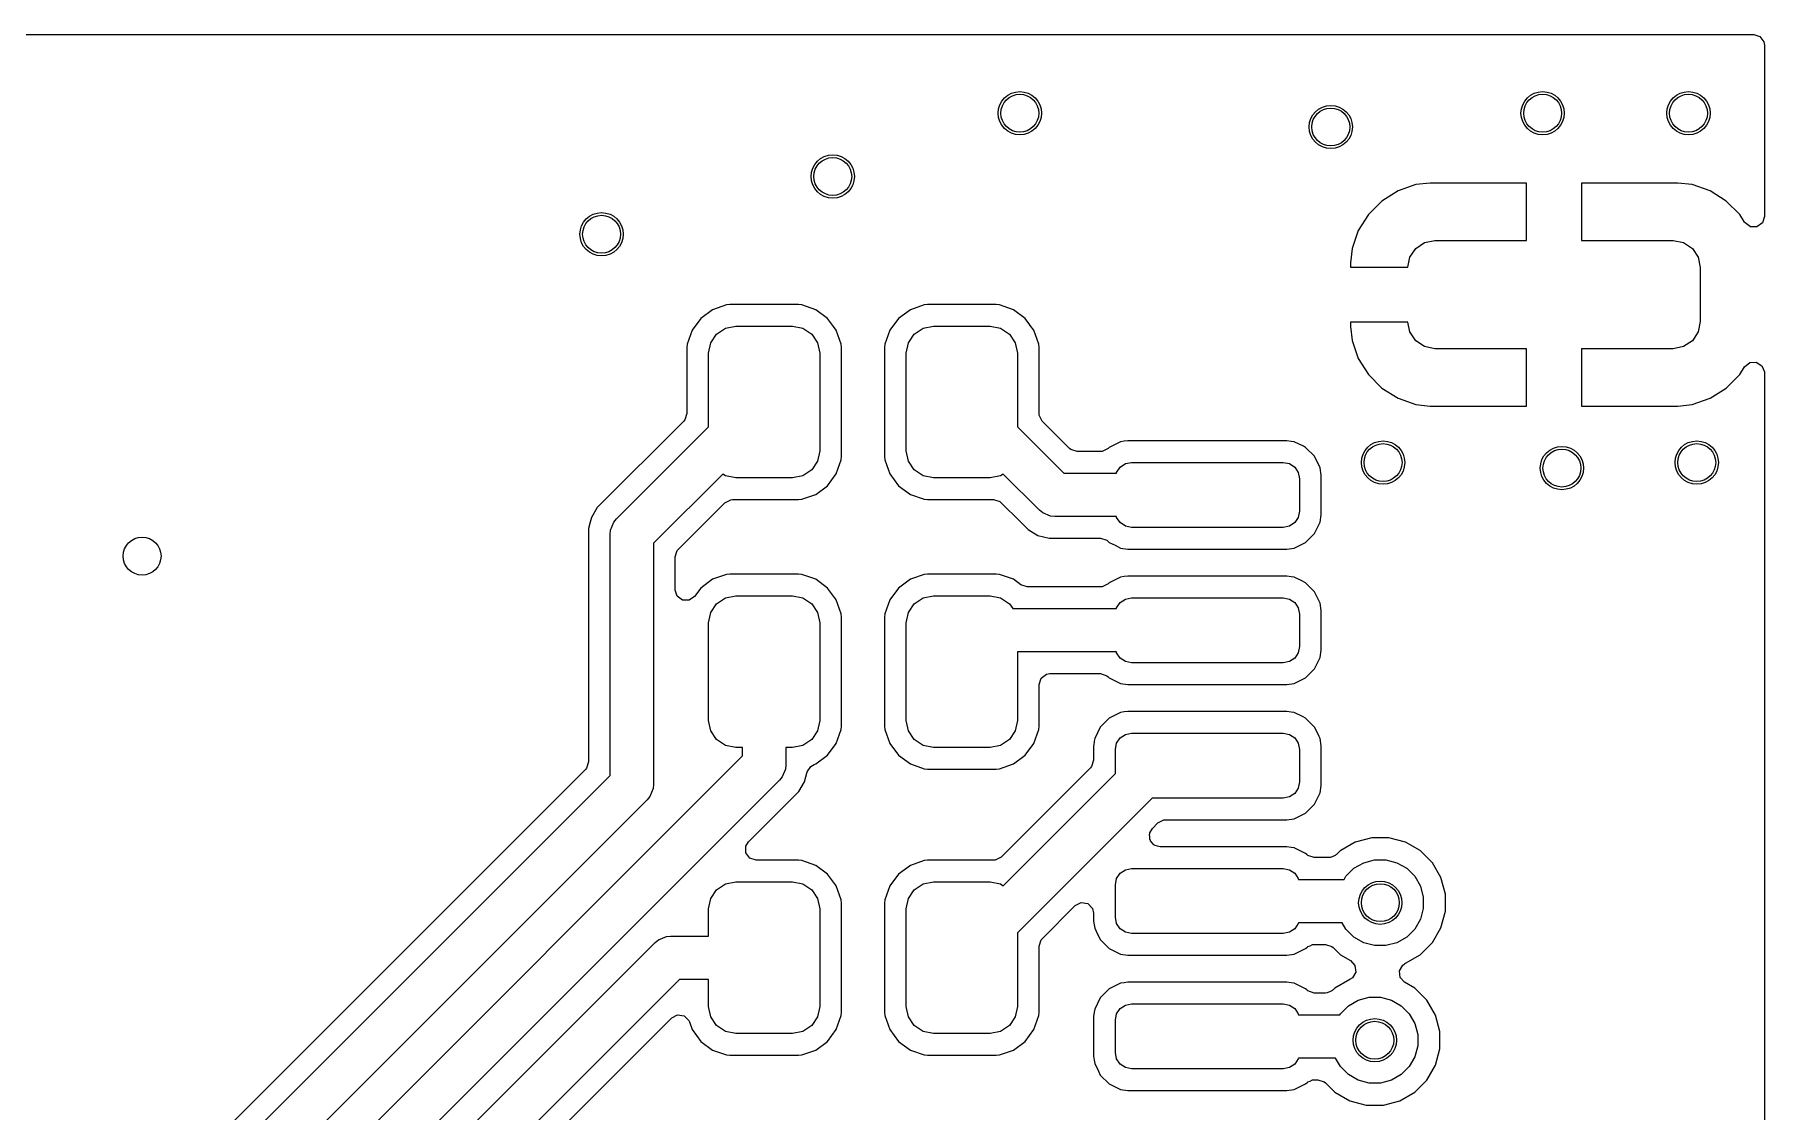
# Model space of a CAD drawing. Extents: x 3.9 to 7.48, y -4.89 to -2.91.
# Drawn here: x 6.85 to 7.478, y -3.299 to -2.908 of the extents above; entities that cross this region are included whole.
import ezdxf

# ---------------------------------------------------------------- set-up
doc = ezdxf.new("R2010")
doc.units = 0
doc.header["$MEASUREMENT"] = 0
doc.layers.add('BLACK', color=7, linetype='CONTINUOUS')

msp = doc.modelspace()

# ---------------------------------------------------------------- linework, layer by layer
at = {"layer": 'BLACK', "linetype": 'CONTINUOUS'}
for p, q in [((3.90299, -2.90793), (7.47436, -2.90793)), ((7.47436, -2.90793), (7.47665, -2.90867)), ((7.47665, -2.90867), (7.47807, -2.91062)), ((7.47807, -2.91062), (7.47826, -2.91183)), ((7.47826, -2.91183), (7.47826, -2.97407)), ((7.34511, -2.96475), (7.33925, -2.96843)), ((7.35164, -2.96247), (7.34511, -2.96475)), ((7.35679, -2.96189), (7.35164, -2.96247)), ((7.35164, -2.96247), (7.35164, -2.96247)), ((7.39182, -2.96189), (7.35679, -2.96189)), ((7.39182, -2.98275), (7.39182, -2.96189)), ((7.39182, -2.96189), (7.39182, -2.96189)), ((7.44686, -2.96189), (7.41182, -2.96189)), ((7.41182, -2.96189), (7.41182, -2.96189)), ((7.41182, -2.96189), (7.41182, -2.98275)), ((7.45201, -2.96247), (7.44686, -2.96189)), ((7.45854, -2.96475), (7.45201, -2.96247)), ((7.45201, -2.96247), (7.45201, -2.96247)), ((7.4644, -2.96843), (7.45854, -2.96475)), ((7.33436, -2.97333), (7.33067, -2.97919)), ((7.33925, -2.96843), (7.33436, -2.97333)), ((7.46929, -2.97333), (7.4644, -2.96843)), ((7.4644, -2.96843), (7.4644, -2.96843)), ((7.47106, -2.97615), (7.46929, -2.97333)), ((7.33067, -2.97919), (7.32839, -2.98572)), ((7.47121, -2.97636), (7.47106, -2.97615)), ((7.47316, -2.97778), (7.47121, -2.97636)), ((7.47557, -2.97778), (7.47316, -2.97778)), ((7.47752, -2.97636), (7.47557, -2.97778)), ((7.47826, -2.97407), (7.47752, -2.97636)), ((7.32839, -2.98572), (7.32781, -2.99087)), ((7.32839, -2.98572), (7.32839, -2.98572)), ((7.34942, -2.98883), (7.35156, -2.98564)), ((7.35156, -2.98564), (7.35475, -2.9835)), ((7.35475, -2.9835), (7.35852, -2.98275)), ((7.35852, -2.98275), (7.39182, -2.98275)), ((7.41182, -2.98275), (7.44513, -2.98275)), ((7.44513, -2.98275), (7.4489, -2.9835)), ((7.4489, -2.9835), (7.45209, -2.98564)), ((7.45209, -2.98564), (7.45422, -2.98883)), ((7.32781, -2.99087), (7.32781, -2.99244)), ((7.34871, -2.99244), (7.34942, -2.98883)), ((7.45422, -2.98883), (7.45497, -2.9926)), ((7.32781, -2.99244), (7.32781, -2.99244)), ((7.32781, -2.99244), (7.34871, -2.99244)), ((7.45497, -2.9926), (7.45497, -3.01228)), ((7.09173, -3.01112), (7.08856, -3.01542)), ((7.09603, -3.00794), (7.09173, -3.01112)), ((7.09173, -3.01112), (7.09173, -3.01112)), ((7.10108, -3.00618), (7.09603, -3.00794)), ((7.10228, -3.00606), (7.10108, -3.00618)), ((7.10108, -3.00618), (7.10108, -3.00618)), ((7.12722, -3.00606), (7.10228, -3.00606)), ((7.10228, -3.00606), (7.10228, -3.00606)), ((7.12842, -3.00618), (7.12722, -3.00606)), ((7.12722, -3.00606), (7.12722, -3.00606)), ((7.13347, -3.00794), (7.12842, -3.00618)), ((7.12842, -3.00618), (7.12842, -3.00618)), ((7.13777, -3.01112), (7.13347, -3.00794)), ((7.1399, -3.01401), (7.13777, -3.01112)), ((7.13777, -3.01112), (7.13777, -3.01112)), ((7.13777, -3.01112), (7.13777, -3.01112)), ((7.13777, -3.01112), (7.13777, -3.01112)), ((7.13777, -3.01112), (7.13777, -3.01112)), ((7.16358, -3.01112), (7.16041, -3.01542)), ((7.16788, -3.00794), (7.16358, -3.01112)), ((7.16358, -3.01112), (7.16358, -3.01112)), ((7.17293, -3.00618), (7.16788, -3.00794)), ((7.17413, -3.00606), (7.17293, -3.00618)), ((7.17293, -3.00618), (7.17293, -3.00618)), ((7.19907, -3.00606), (7.17413, -3.00606)), ((7.17413, -3.00606), (7.17413, -3.00606)), ((7.20027, -3.00618), (7.19907, -3.00606)), ((7.19907, -3.00606), (7.19907, -3.00606)), ((7.20532, -3.00794), (7.20027, -3.00618)), ((7.20027, -3.00618), (7.20027, -3.00618)), ((7.20962, -3.01112), (7.20532, -3.00794)), ((7.21059, -3.01244), (7.20962, -3.01112)), ((7.20962, -3.01112), (7.20962, -3.01112)), ((7.20962, -3.01112), (7.20962, -3.01112)), ((7.20962, -3.01112), (7.20962, -3.01112)), ((7.20962, -3.01112), (7.20962, -3.01112)), ((7.08856, -3.01542), (7.08679, -3.02047)), ((7.09532, -3.02003), (7.09746, -3.01684)), ((7.09746, -3.01684), (7.10065, -3.01471)), ((7.10065, -3.01471), (7.10441, -3.01396)), ((7.10441, -3.01396), (7.12508, -3.01396)), ((7.12508, -3.01396), (7.12885, -3.01471)), ((7.12885, -3.01471), (7.13204, -3.01684)), ((7.13204, -3.01684), (7.13418, -3.02003)), ((7.14094, -3.01542), (7.1399, -3.01401)), ((7.14271, -3.02047), (7.14094, -3.01542)), ((7.16041, -3.01542), (7.15864, -3.02047)), ((7.16717, -3.02003), (7.16931, -3.01684)), ((7.16931, -3.01684), (7.1725, -3.01471)), ((7.1725, -3.01471), (7.17627, -3.01396)), ((7.17627, -3.01396), (7.19693, -3.01396)), ((7.19693, -3.01396), (7.2007, -3.01471)), ((7.2007, -3.01471), (7.20389, -3.01684)), ((7.20389, -3.01684), (7.20603, -3.02003)), ((7.21111, -3.01314), (7.21059, -3.01244)), ((7.21147, -3.01363), (7.21111, -3.01314)), ((7.21279, -3.01542), (7.21147, -3.01363)), ((7.21456, -3.02047), (7.21279, -3.01542)), ((7.34871, -3.01244), (7.32781, -3.01244)), ((7.32781, -3.01244), (7.32781, -3.01244)), ((7.32781, -3.01244), (7.32781, -3.01401)), ((7.32781, -3.01401), (7.32839, -3.01916)), ((7.34942, -3.01605), (7.34871, -3.01244)), ((7.35156, -3.01924), (7.34942, -3.01605)), ((7.45422, -3.01605), (7.45209, -3.01924)), ((7.45497, -3.01228), (7.45422, -3.01605)), ((7.08679, -3.02047), (7.08668, -3.02166)), ((7.08668, -3.02166), (7.08668, -3.04567)), ((7.08679, -3.02047), (7.08679, -3.02047)), ((7.09457, -3.0238), (7.09532, -3.02003)), ((7.09457, -3.05056), (7.09457, -3.0238)), ((7.13418, -3.02003), (7.13493, -3.0238)), ((7.13493, -3.0238), (7.13493, -3.05923)), ((7.14282, -3.02166), (7.14271, -3.02047)), ((7.14271, -3.02047), (7.14271, -3.02047)), ((7.14282, -3.06137), (7.14282, -3.02166)), ((7.14282, -3.02166), (7.14282, -3.02166)), ((7.15864, -3.02047), (7.15853, -3.02166)), ((7.15853, -3.02166), (7.15853, -3.06137)), ((7.15864, -3.02047), (7.15864, -3.02047)), ((7.16642, -3.0238), (7.16717, -3.02003)), ((7.16642, -3.05923), (7.16642, -3.0238)), ((7.20603, -3.02003), (7.20678, -3.0238)), ((7.20678, -3.0238), (7.20678, -3.05056)), ((7.21467, -3.02166), (7.21456, -3.02047)), ((7.21456, -3.02047), (7.21456, -3.02047)), ((7.21467, -3.04567), (7.21467, -3.02166)), ((7.21467, -3.02166), (7.21467, -3.02166)), ((7.32839, -3.01916), (7.32839, -3.01916)), ((7.32839, -3.01916), (7.33067, -3.02569)), ((7.35475, -3.02137), (7.35156, -3.01924)), ((7.35852, -3.02212), (7.35475, -3.02137)), ((7.39182, -3.02212), (7.35852, -3.02212)), ((7.39182, -3.04299), (7.39182, -3.02212)), ((7.44513, -3.02212), (7.41182, -3.02212)), ((7.41182, -3.02212), (7.41182, -3.04299)), ((7.4489, -3.02137), (7.44513, -3.02212)), ((7.45209, -3.01924), (7.4489, -3.02137)), ((7.33067, -3.02569), (7.33436, -3.03155)), ((7.46929, -3.03155), (7.47106, -3.02873)), ((7.47106, -3.02873), (7.47291, -3.02719)), ((7.47291, -3.02719), (7.47532, -3.02702)), ((7.47532, -3.02702), (7.47736, -3.02831)), ((7.47736, -3.02831), (7.47825, -3.03054)), ((7.33436, -3.03155), (7.33925, -3.03644)), ((7.4644, -3.03644), (7.46929, -3.03155)), ((7.46929, -3.03155), (7.46929, -3.03155)), ((7.47825, -3.03054), (7.47826, -3.0308)), ((7.47826, -3.0308), (7.47826, -3.46423)), ((7.33925, -3.03644), (7.33925, -3.03644)), ((7.33925, -3.03644), (7.34511, -3.04012)), ((7.34511, -3.04012), (7.35164, -3.04241)), ((7.35164, -3.04241), (7.35164, -3.04241)), ((7.35164, -3.04241), (7.35679, -3.04299)), ((7.44686, -3.04299), (7.45201, -3.04241)), ((7.45201, -3.04241), (7.45854, -3.04012)), ((7.45201, -3.04241), (7.45201, -3.04241)), ((7.45854, -3.04012), (7.4644, -3.03644)), ((7.08554, -3.04843), (7.05406, -3.07991)), ((7.08593, -3.04797), (7.08554, -3.04843)), ((7.08668, -3.04567), (7.08593, -3.04797)), ((7.21472, -3.04628), (7.21467, -3.04567)), ((7.21581, -3.04843), (7.21472, -3.04628)), ((7.22575, -3.05836), (7.21581, -3.04843)), ((7.35679, -3.04299), (7.35679, -3.04299)), ((7.35679, -3.04299), (7.39182, -3.04299)), ((7.39182, -3.04299), (7.39182, -3.04299)), ((7.41182, -3.04299), (7.41182, -3.04299)), ((7.41182, -3.04299), (7.44686, -3.04299)), ((7.44686, -3.04299), (7.44686, -3.04299)), ((7.06111, -3.08402), (7.09457, -3.05056)), ((7.20678, -3.05056), (7.22362, -3.0674)), ((7.13493, -3.05923), (7.13418, -3.063)), ((7.14271, -3.06257), (7.14282, -3.06137)), ((7.14282, -3.06137), (7.14282, -3.06137)), ((7.15853, -3.06137), (7.15864, -3.06257)), ((7.16717, -3.063), (7.16642, -3.05923)), ((7.22621, -3.05876), (7.22575, -3.05836)), ((7.2285, -3.05951), (7.22621, -3.05876)), ((7.23701, -3.05951), (7.2285, -3.05951)), ((7.23762, -3.05946), (7.23701, -3.05951)), ((7.23977, -3.05836), (7.23762, -3.05946)), ((7.24015, -3.05798), (7.23977, -3.05836)), ((7.24429, -3.05596), (7.24015, -3.05798)), ((7.24015, -3.05798), (7.24015, -3.05798)), ((7.24015, -3.05798), (7.24015, -3.05798)), ((7.24563, -3.05576), (7.24429, -3.05596)), ((7.24697, -3.05557), (7.24563, -3.05576)), ((7.30471, -3.05557), (7.24697, -3.05557)), ((7.30632, -3.0558), (7.30471, -3.05557)), ((7.30739, -3.05596), (7.30632, -3.0558)), ((7.31074, -3.0576), (7.30739, -3.05596)), ((7.31153, -3.05798), (7.31074, -3.0576)), ((7.31478, -3.06124), (7.31153, -3.05798)), ((7.31681, -3.06538), (7.31478, -3.06124)), ((7.09971, -3.0677), (7.07455, -3.09285)), ((7.10065, -3.06833), (7.09971, -3.0677)), ((7.13204, -3.06619), (7.12885, -3.06833)), ((7.13418, -3.063), (7.13204, -3.06619)), ((7.13777, -3.07192), (7.14094, -3.06761)), ((7.14094, -3.06761), (7.14271, -3.06257)), ((7.15864, -3.06257), (7.15864, -3.06257)), ((7.15864, -3.06257), (7.16041, -3.06761)), ((7.16041, -3.06761), (7.16358, -3.07192)), ((7.16931, -3.06619), (7.16717, -3.063)), ((7.1725, -3.06833), (7.16931, -3.06619)), ((7.20164, -3.0677), (7.2007, -3.06833)), ((7.21479, -3.08084), (7.20164, -3.0677)), ((7.22362, -3.0674), (7.24277, -3.0674)), ((7.24277, -3.0674), (7.24283, -3.06711)), ((7.24283, -3.06711), (7.24411, -3.06519)), ((7.24411, -3.06519), (7.24602, -3.06391)), ((7.24602, -3.06391), (7.24828, -3.06346)), ((7.24828, -3.06346), (7.3034, -3.06346)), ((7.3034, -3.06346), (7.30566, -3.06391)), ((7.30566, -3.06391), (7.30758, -3.06519)), ((7.30758, -3.06519), (7.30886, -3.06711)), ((7.30886, -3.06711), (7.3093, -3.06937)), ((7.3172, -3.06806), (7.31681, -3.06538)), ((7.10441, -3.06908), (7.10065, -3.06833)), ((7.12508, -3.06908), (7.10441, -3.06908)), ((7.12885, -3.06833), (7.12508, -3.06908)), ((7.13347, -3.07509), (7.13777, -3.07192)), ((7.16358, -3.07192), (7.16358, -3.07192)), ((7.16358, -3.07192), (7.16358, -3.07192)), ((7.16358, -3.07192), (7.16358, -3.07192)), ((7.16358, -3.07192), (7.16358, -3.07192)), ((7.16358, -3.07192), (7.16788, -3.07509)), ((7.17627, -3.06908), (7.1725, -3.06833)), ((7.19693, -3.06908), (7.17627, -3.06908)), ((7.2007, -3.06833), (7.19693, -3.06908)), ((7.3093, -3.06937), (7.3093, -3.08118)), ((7.3172, -3.08249), (7.3172, -3.06806)), ((7.05406, -3.07991), (7.05198, -3.08351)), ((7.08358, -3.09498), (7.10045, -3.07811)), ((7.10045, -3.07811), (7.1026, -3.07702)), ((7.1026, -3.07702), (7.10321, -3.07697)), ((7.10321, -3.07697), (7.12722, -3.07697)), ((7.12722, -3.07697), (7.12842, -3.07686)), ((7.12722, -3.07697), (7.12722, -3.07697)), ((7.12842, -3.07686), (7.13347, -3.07509)), ((7.16788, -3.07509), (7.16788, -3.07509)), ((7.16788, -3.07509), (7.16788, -3.07509)), ((7.16788, -3.07509), (7.17293, -3.07686)), ((7.17293, -3.07686), (7.17413, -3.07697)), ((7.17413, -3.07697), (7.17413, -3.07697)), ((7.17413, -3.07697), (7.19814, -3.07697)), ((7.19814, -3.07697), (7.20043, -3.07771)), ((7.20043, -3.07771), (7.2009, -3.07811)), ((7.2009, -3.07811), (7.20774, -3.08495)), ((7.05154, -3.08517), (7.05091, -3.08752)), ((7.05198, -3.08351), (7.05154, -3.08517)), ((7.05154, -3.08517), (7.05154, -3.08517)), ((7.05198, -3.08351), (7.05198, -3.08351)), ((7.05895, -3.08806), (7.06013, -3.08522)), ((7.06013, -3.08522), (7.06111, -3.08402)), ((7.20774, -3.08495), (7.20774, -3.08495)), ((7.20774, -3.08495), (7.21067, -3.08789)), ((7.21598, -3.08182), (7.21479, -3.08084)), ((7.21882, -3.083), (7.21598, -3.08182)), ((7.22036, -3.08315), (7.21882, -3.083)), ((7.24277, -3.08315), (7.22036, -3.08315)), ((7.24283, -3.08344), (7.24277, -3.08315)), ((7.24411, -3.08535), (7.24283, -3.08344)), ((7.24602, -3.08663), (7.24411, -3.08535)), ((7.24828, -3.08708), (7.24602, -3.08663)), ((7.30566, -3.08663), (7.3034, -3.08708)), ((7.30758, -3.08535), (7.30566, -3.08663)), ((7.30886, -3.08344), (7.30758, -3.08535)), ((7.3093, -3.08118), (7.30886, -3.08344)), ((7.31478, -3.08931), (7.31681, -3.08517)), ((7.31681, -3.08517), (7.3172, -3.08249)), ((7.05091, -3.08752), (7.05091, -3.17237)), ((7.0588, -3.08959), (7.05895, -3.08806)), ((7.0588, -3.17726), (7.0588, -3.08959)), ((7.07455, -3.09285), (7.07455, -3.18052)), ((7.21067, -3.08789), (7.21162, -3.08843)), ((7.21162, -3.08843), (7.21427, -3.08997)), ((7.21427, -3.08997), (7.21828, -3.09104)), ((7.21828, -3.09104), (7.21828, -3.09104)), ((7.21828, -3.09104), (7.21828, -3.09104)), ((7.21828, -3.09104), (7.22267, -3.09104)), ((7.22267, -3.09104), (7.22267, -3.09104)), ((7.22267, -3.09104), (7.23701, -3.09104)), ((7.23701, -3.09104), (7.2393, -3.09178)), ((7.2393, -3.09178), (7.23977, -3.09218)), ((7.23977, -3.09218), (7.24015, -3.09256)), ((7.24015, -3.09256), (7.24227, -3.0936)), ((7.3034, -3.08708), (7.24828, -3.08708)), ((7.30739, -3.09459), (7.31153, -3.09256)), ((7.31153, -3.09256), (7.31478, -3.08931)), ((7.08244, -3.09774), (7.08319, -3.09545)), ((7.08244, -3.10986), (7.08244, -3.09774)), ((7.08319, -3.09545), (7.08358, -3.09498)), ((7.24227, -3.0936), (7.24429, -3.09459)), ((7.24429, -3.09459), (7.24429, -3.09459)), ((7.24429, -3.09459), (7.24429, -3.09459)), ((7.24429, -3.09459), (7.24697, -3.09498)), ((7.24697, -3.09498), (7.24697, -3.09498)), ((7.24697, -3.09498), (7.30471, -3.09498)), ((7.30471, -3.09498), (7.30739, -3.09459)), ((7.30471, -3.09498), (7.30471, -3.09498)), ((7.10108, -3.10418), (7.09603, -3.10594)), ((7.10228, -3.10406), (7.10108, -3.10418)), ((7.10108, -3.10418), (7.10108, -3.10418)), ((7.12722, -3.10406), (7.10228, -3.10406)), ((7.10228, -3.10406), (7.10228, -3.10406)), ((7.12842, -3.10418), (7.12722, -3.10406)), ((7.12722, -3.10406), (7.12722, -3.10406)), ((7.13347, -3.10594), (7.12842, -3.10418)), ((7.12842, -3.10418), (7.12842, -3.10418)), ((7.17293, -3.10418), (7.16788, -3.10594)), ((7.17413, -3.10406), (7.17293, -3.10418)), ((7.17293, -3.10418), (7.17293, -3.10418)), ((7.19907, -3.10406), (7.17413, -3.10406)), ((7.17413, -3.10406), (7.17413, -3.10406)), ((7.20027, -3.10418), (7.19907, -3.10406)), ((7.19907, -3.10406), (7.19907, -3.10406)), ((7.20532, -3.10594), (7.20027, -3.10418)), ((7.20027, -3.10418), (7.20027, -3.10418)), ((7.24429, -3.10517), (7.24015, -3.10719)), ((7.24563, -3.10498), (7.24429, -3.10517)), ((7.24697, -3.10478), (7.24563, -3.10498)), ((7.30471, -3.10478), (7.24697, -3.10478)), ((7.30632, -3.10502), (7.30471, -3.10478)), ((7.30739, -3.10517), (7.30632, -3.10502)), ((7.31012, -3.10651), (7.30739, -3.10517)), ((7.08317, -3.11213), (7.08244, -3.10986)), ((7.09173, -3.10912), (7.08948, -3.11217)), ((7.09603, -3.10594), (7.09173, -3.10912)), ((7.09173, -3.10912), (7.09173, -3.10912)), ((7.13777, -3.10912), (7.13347, -3.10594)), ((7.14069, -3.11308), (7.13777, -3.10912)), ((7.13777, -3.10912), (7.13777, -3.10912)), ((7.13777, -3.10912), (7.13777, -3.10912)), ((7.13777, -3.10912), (7.13777, -3.10912)), ((7.13777, -3.10912), (7.13777, -3.10912)), ((7.16358, -3.10912), (7.16041, -3.11342)), ((7.16788, -3.10594), (7.16358, -3.10912)), ((7.16358, -3.10912), (7.16358, -3.10912)), ((7.20804, -3.10796), (7.20532, -3.10594)), ((7.20807, -3.10797), (7.20804, -3.10796)), ((7.21036, -3.10872), (7.20807, -3.10797)), ((7.23701, -3.10872), (7.21036, -3.10872)), ((7.23762, -3.10867), (7.23701, -3.10872)), ((7.23977, -3.10758), (7.23762, -3.10867)), ((7.24015, -3.10719), (7.23977, -3.10758)), ((7.24015, -3.10719), (7.24015, -3.10719)), ((7.24015, -3.10719), (7.24015, -3.10719)), ((7.31153, -3.10719), (7.31012, -3.10651)), ((7.31478, -3.11045), (7.31153, -3.10719)), ((7.31681, -3.11459), (7.31478, -3.11045)), ((7.08511, -3.11356), (7.08317, -3.11213)), ((7.08752, -3.11357), (7.08511, -3.11356)), ((7.08948, -3.11217), (7.08752, -3.11357)), ((7.09457, -3.1218), (7.09532, -3.11803)), ((7.09532, -3.11803), (7.09746, -3.11484)), ((7.09746, -3.11484), (7.10065, -3.11271)), ((7.10065, -3.11271), (7.10441, -3.11196)), ((7.10441, -3.11196), (7.12508, -3.11196)), ((7.12508, -3.11196), (7.12885, -3.11271)), ((7.12885, -3.11271), (7.13204, -3.11484)), ((7.13204, -3.11484), (7.13418, -3.11803)), ((7.13418, -3.11803), (7.13493, -3.1218)), ((7.14094, -3.11342), (7.14069, -3.11308)), ((7.14271, -3.11847), (7.14094, -3.11342)), ((7.16041, -3.11342), (7.15864, -3.11847)), ((7.16642, -3.1218), (7.16717, -3.11803)), ((7.16717, -3.11803), (7.16931, -3.11484)), ((7.16931, -3.11484), (7.1725, -3.11271)), ((7.1725, -3.11271), (7.17627, -3.11196)), ((7.17627, -3.11196), (7.19693, -3.11196)), ((7.19693, -3.11196), (7.2007, -3.11271)), ((7.2007, -3.11271), (7.20389, -3.11484)), ((7.20389, -3.11484), (7.20508, -3.11661)), ((7.20508, -3.11661), (7.24277, -3.11661)), ((7.24277, -3.11661), (7.24283, -3.11632)), ((7.24283, -3.11632), (7.24411, -3.1144)), ((7.24411, -3.1144), (7.24602, -3.11312)), ((7.24602, -3.11312), (7.24828, -3.11267)), ((7.24828, -3.11267), (7.3034, -3.11267)), ((7.3034, -3.11267), (7.30566, -3.11312)), ((7.30566, -3.11312), (7.30758, -3.1144)), ((7.30758, -3.1144), (7.30886, -3.11632)), ((7.30886, -3.11632), (7.3093, -3.11858)), ((7.3172, -3.11727), (7.31681, -3.11459)), ((7.3172, -3.1317), (7.3172, -3.11727)), ((7.09457, -3.15723), (7.09457, -3.1218)), ((7.13493, -3.1218), (7.13493, -3.15723)), ((7.14282, -3.11966), (7.14271, -3.11847)), ((7.14271, -3.11847), (7.14271, -3.11847)), ((7.14282, -3.15937), (7.14282, -3.11966)), ((7.14282, -3.11966), (7.14282, -3.11966)), ((7.15864, -3.11847), (7.15853, -3.11966)), ((7.15853, -3.11966), (7.15853, -3.15937)), ((7.15864, -3.11847), (7.15864, -3.11847)), ((7.16642, -3.15723), (7.16642, -3.1218)), ((7.3093, -3.11858), (7.3093, -3.13039)), ((7.3093, -3.13039), (7.30886, -3.13265)), ((7.24277, -3.13236), (7.20678, -3.13236)), ((7.20678, -3.13236), (7.20678, -3.15723)), ((7.24283, -3.13265), (7.24277, -3.13236)), ((7.24411, -3.13457), (7.24283, -3.13265)), ((7.24602, -3.13585), (7.24411, -3.13457)), ((7.24828, -3.1363), (7.24602, -3.13585)), ((7.3034, -3.1363), (7.24828, -3.1363)), ((7.30566, -3.13585), (7.3034, -3.1363)), ((7.30758, -3.13457), (7.30566, -3.13585)), ((7.30886, -3.13265), (7.30758, -3.13457)), ((7.31478, -3.13852), (7.31681, -3.13438)), ((7.31681, -3.13438), (7.3172, -3.1317)), ((7.21467, -3.14415), (7.21542, -3.14186)), ((7.21542, -3.14186), (7.21736, -3.14044)), ((7.21736, -3.14044), (7.21857, -3.14025)), ((7.21857, -3.14025), (7.23701, -3.14025)), ((7.23701, -3.14025), (7.2393, -3.141)), ((7.2393, -3.141), (7.23977, -3.14139)), ((7.23977, -3.14139), (7.24015, -3.14178)), ((7.24015, -3.14178), (7.24227, -3.14281)), ((7.24227, -3.14281), (7.24429, -3.1438)), ((7.30739, -3.1438), (7.31153, -3.14178)), ((7.31153, -3.14178), (7.31478, -3.13852)), ((7.21467, -3.15937), (7.21467, -3.14415)), ((7.24429, -3.1438), (7.24429, -3.1438)), ((7.24429, -3.1438), (7.24429, -3.1438)), ((7.24429, -3.1438), (7.24697, -3.14419)), ((7.24697, -3.14419), (7.24697, -3.14419)), ((7.24697, -3.14419), (7.30471, -3.14419)), ((7.30471, -3.14419), (7.30739, -3.1438)), ((7.30471, -3.14419), (7.30471, -3.14419)), ((7.24429, -3.15438), (7.24015, -3.15641)), ((7.24563, -3.15419), (7.24429, -3.15438)), ((7.24697, -3.15399), (7.24563, -3.15419)), ((7.30471, -3.15399), (7.24697, -3.15399)), ((7.30632, -3.15423), (7.30471, -3.15399)), ((7.30739, -3.15438), (7.30632, -3.15423)), ((7.31065, -3.15598), (7.30739, -3.15438)), ((7.09532, -3.161), (7.09457, -3.15723)), ((7.09746, -3.16419), (7.09532, -3.161)), ((7.13418, -3.161), (7.13204, -3.16419)), ((7.13493, -3.15723), (7.13418, -3.161)), ((7.14094, -3.16561), (7.14271, -3.16057)), ((7.14271, -3.16057), (7.14282, -3.15937)), ((7.14282, -3.15937), (7.14282, -3.15937)), ((7.15853, -3.15937), (7.15864, -3.16057)), ((7.15864, -3.16057), (7.15864, -3.16057)), ((7.15864, -3.16057), (7.16041, -3.16561)), ((7.16717, -3.161), (7.16642, -3.15723)), ((7.16931, -3.16419), (7.16717, -3.161)), ((7.20603, -3.161), (7.20389, -3.16419)), ((7.20678, -3.15723), (7.20603, -3.161)), ((7.21279, -3.16561), (7.21456, -3.16057)), ((7.21456, -3.16057), (7.21467, -3.15937)), ((7.21467, -3.15937), (7.21467, -3.15937)), ((7.2369, -3.15966), (7.23487, -3.1638)), ((7.24015, -3.15641), (7.2369, -3.15966)), ((7.24602, -3.16234), (7.24828, -3.16189)), ((7.24828, -3.16189), (7.3034, -3.16189)), ((7.3034, -3.16189), (7.30566, -3.16234)), ((7.31153, -3.15641), (7.31065, -3.15598)), ((7.31478, -3.15966), (7.31153, -3.15641)), ((7.31523, -3.16057), (7.31478, -3.15966)), ((7.31646, -3.16309), (7.31523, -3.16057)), ((7.10065, -3.16633), (7.09746, -3.16419)), ((7.10441, -3.16708), (7.10065, -3.16633)), ((7.10688, -3.16708), (7.10441, -3.16708)), ((7.10688, -3.17018), (7.10688, -3.16708)), ((7.12508, -3.16708), (7.12262, -3.16708)), ((7.12262, -3.16708), (7.12262, -3.17344)), ((7.12885, -3.16633), (7.12508, -3.16708)), ((7.13204, -3.16419), (7.12885, -3.16633)), ((7.13777, -3.16992), (7.14094, -3.16561)), ((7.16041, -3.16561), (7.16358, -3.16992)), ((7.1725, -3.16633), (7.16931, -3.16419)), ((7.17627, -3.16708), (7.1725, -3.16633)), ((7.19693, -3.16708), (7.17627, -3.16708)), ((7.2007, -3.16633), (7.19693, -3.16708)), ((7.20389, -3.16419), (7.2007, -3.16633)), ((7.20962, -3.16992), (7.21279, -3.16561)), ((7.23451, -3.16627), (7.23448, -3.16648)), ((7.23448, -3.16648), (7.23448, -3.17172)), ((7.23472, -3.16484), (7.23451, -3.16627)), ((7.23487, -3.1638), (7.23472, -3.16484)), ((7.24238, -3.16779), (7.24283, -3.16553)), ((7.24238, -3.17661), (7.24238, -3.16779)), ((7.24283, -3.16553), (7.24411, -3.16362)), ((7.24411, -3.16362), (7.24602, -3.16234)), ((7.30566, -3.16234), (7.30758, -3.16362)), ((7.30758, -3.16362), (7.30886, -3.16553)), ((7.30886, -3.16553), (7.3093, -3.16779)), ((7.3093, -3.16779), (7.3093, -3.1796)), ((7.31681, -3.1638), (7.31646, -3.16309)), ((7.3172, -3.16648), (7.31681, -3.1638)), ((7.3172, -3.18091), (7.3172, -3.16648)), ((6.89104, -3.38602), (7.10688, -3.17018)), ((7.05016, -3.17466), (7.04977, -3.17513)), ((7.05091, -3.17237), (7.05016, -3.17466)), ((7.12262, -3.17344), (7.12247, -3.17498)), ((7.1304, -3.17597), (7.13171, -3.17395)), ((7.13171, -3.17395), (7.13287, -3.1733)), ((7.13287, -3.1733), (7.13347, -3.17309)), ((7.13347, -3.17309), (7.13777, -3.16992)), ((7.16358, -3.16992), (7.16358, -3.16992)), ((7.16358, -3.16992), (7.16358, -3.16992)), ((7.16358, -3.16992), (7.16358, -3.16992)), ((7.16358, -3.16992), (7.16358, -3.16992)), ((7.16358, -3.16992), (7.16788, -3.17309)), ((7.16788, -3.17309), (7.16788, -3.17309)), ((7.16788, -3.17309), (7.16788, -3.17309)), ((7.16788, -3.17309), (7.17293, -3.17486)), ((7.20027, -3.17486), (7.20532, -3.17309)), ((7.23334, -3.17448), (7.2009, -3.20692)), ((7.20532, -3.17309), (7.20962, -3.16992)), ((7.23374, -3.17401), (7.23334, -3.17448)), ((7.23448, -3.17172), (7.23374, -3.17401)), ((7.04977, -3.17513), (6.87553, -3.34936)), ((6.87766, -3.3584), (7.0588, -3.17726)), ((7.12032, -3.17901), (6.89986, -3.39946)), ((7.07455, -3.18052), (7.0744, -3.18205)), ((7.1213, -3.17782), (7.12032, -3.17901)), ((7.12247, -3.17498), (7.1213, -3.17782)), ((7.12737, -3.18312), (7.12944, -3.17953)), ((7.12944, -3.17953), (7.1304, -3.17597)), ((7.17293, -3.17486), (7.17413, -3.17497)), ((7.17413, -3.17497), (7.17413, -3.17497)), ((7.17413, -3.17497), (7.17413, -3.17497)), ((7.17413, -3.17497), (7.19907, -3.17497)), ((7.19907, -3.17497), (7.20027, -3.17486)), ((7.19907, -3.17497), (7.19907, -3.17497)), ((7.20164, -3.21734), (7.24238, -3.17661)), ((7.3093, -3.1796), (7.30886, -3.18186)), ((7.31681, -3.1836), (7.3172, -3.18091)), ((7.07224, -3.18608), (6.88649, -3.37184)), ((7.07322, -3.18489), (7.07224, -3.18608)), ((7.0744, -3.18205), (7.07322, -3.18489)), ((7.12276, -3.18773), (7.12737, -3.18312)), ((7.25574, -3.18551), (7.20678, -3.23448)), ((7.3034, -3.18551), (7.25574, -3.18551)), ((7.30566, -3.18506), (7.3034, -3.18551)), ((7.30758, -3.18378), (7.30566, -3.18506)), ((7.30886, -3.18186), (7.30758, -3.18378)), ((7.31478, -3.18773), (7.31681, -3.1836)), ((7.10908, -3.20141), (7.12276, -3.18773)), ((7.25787, -3.19454), (7.26002, -3.19345)), ((7.26002, -3.19345), (7.26063, -3.1934)), ((7.26063, -3.1934), (7.30471, -3.1934)), ((7.30471, -3.1934), (7.30739, -3.19301)), ((7.30471, -3.1934), (7.30471, -3.1934)), ((7.30739, -3.19301), (7.31153, -3.19099)), ((7.31153, -3.19099), (7.31478, -3.18773)), ((7.25477, -3.1987), (7.25491, -3.19842)), ((7.25491, -3.1996), (7.25477, -3.1987)), ((7.25491, -3.1981), (7.25586, -3.19655)), ((7.25491, -3.19842), (7.25491, -3.1981)), ((7.25491, -3.20051), (7.25491, -3.1996)), ((7.25586, -3.19655), (7.25787, -3.19454)), ((7.10813, -3.20296), (7.10908, -3.20141)), ((7.10813, -3.20537), (7.10813, -3.20296)), ((7.10955, -3.20732), (7.10813, -3.20537)), ((7.2551, -3.20077), (7.25491, -3.20051)), ((7.25515, -3.20108), (7.2551, -3.20077)), ((7.25579, -3.20172), (7.25515, -3.20108)), ((7.25633, -3.20246), (7.25579, -3.20172)), ((7.25663, -3.20256), (7.25633, -3.20246)), ((7.25685, -3.20278), (7.25663, -3.20256)), ((7.25775, -3.20292), (7.25685, -3.20278)), ((7.25862, -3.20321), (7.25775, -3.20292)), ((7.30471, -3.20321), (7.25862, -3.20321)), ((7.30632, -3.20344), (7.30471, -3.20321)), ((7.30471, -3.20321), (7.30471, -3.20321)), ((7.30739, -3.2036), (7.30632, -3.20344)), ((7.31102, -3.20537), (7.30739, -3.2036)), ((7.31153, -3.20562), (7.31102, -3.20537)), ((7.31191, -3.206), (7.31153, -3.20562)), ((7.31238, -3.2064), (7.31191, -3.206)), ((7.32276, -3.206), (7.32248, -3.20614)), ((7.32416, -3.2046), (7.32276, -3.206)), ((7.32429, -3.20453), (7.32416, -3.2046)), ((7.32955, -3.20149), (7.32429, -3.20453)), ((7.33556, -3.19988), (7.32955, -3.20149)), ((7.34179, -3.19988), (7.33556, -3.19988)), ((7.3478, -3.20149), (7.34179, -3.19988)), ((7.35319, -3.2046), (7.3478, -3.20149)), ((7.35759, -3.209), (7.35319, -3.2046)), ((7.11184, -3.20806), (7.10955, -3.20732)), ((7.12722, -3.20806), (7.11184, -3.20806)), ((7.12842, -3.20818), (7.12722, -3.20806)), ((7.12722, -3.20806), (7.12722, -3.20806)), ((7.13347, -3.20994), (7.12842, -3.20818)), ((7.12842, -3.20818), (7.12842, -3.20818)), ((7.13777, -3.21312), (7.13347, -3.20994)), ((7.16788, -3.20994), (7.16358, -3.21312)), ((7.17293, -3.20818), (7.16788, -3.20994)), ((7.17413, -3.20806), (7.17293, -3.20818)), ((7.17293, -3.20818), (7.17293, -3.20818)), ((7.19814, -3.20806), (7.17413, -3.20806)), ((7.19875, -3.20802), (7.19814, -3.20806)), ((7.2009, -3.20692), (7.19875, -3.20802)), ((7.24411, -3.21283), (7.24602, -3.21155)), ((7.24602, -3.21155), (7.24828, -3.2111)), ((7.24828, -3.2111), (7.3034, -3.2111)), ((7.3034, -3.2111), (7.30566, -3.21155)), ((7.30566, -3.21155), (7.30758, -3.21283)), ((7.31467, -3.20714), (7.31238, -3.2064)), ((7.32, -3.20714), (7.31467, -3.20714)), ((7.32061, -3.20709), (7.32, -3.20714)), ((7.32142, -3.20668), (7.32061, -3.20709)), ((7.32229, -3.2064), (7.32142, -3.20668)), ((7.32248, -3.20614), (7.32229, -3.2064)), ((7.32618, -3.21393), (7.32909, -3.21102)), ((7.32909, -3.21102), (7.33265, -3.20897)), ((7.33265, -3.20897), (7.33662, -3.2079)), ((7.33662, -3.2079), (7.34073, -3.2079)), ((7.34073, -3.2079), (7.3447, -3.20897)), ((7.3447, -3.20897), (7.34826, -3.21102)), ((7.34826, -3.21102), (7.35117, -3.21393)), ((7.36071, -3.21439), (7.35759, -3.209)), ((7.09746, -3.21884), (7.10065, -3.21671)), ((7.10065, -3.21671), (7.10441, -3.21596)), ((7.10441, -3.21596), (7.12508, -3.21596)), ((7.12508, -3.21596), (7.12885, -3.21671)), ((7.12885, -3.21671), (7.13204, -3.21884)), ((7.14066, -3.21704), (7.13777, -3.21312)), ((7.13777, -3.21312), (7.13777, -3.21312)), ((7.13777, -3.21312), (7.13777, -3.21312)), ((7.13777, -3.21312), (7.13777, -3.21312)), ((7.13777, -3.21312), (7.13777, -3.21312)), ((7.14094, -3.21742), (7.14066, -3.21704)), ((7.14271, -3.22247), (7.14094, -3.21742)), ((7.16041, -3.21742), (7.15864, -3.22247)), ((7.16358, -3.21312), (7.16041, -3.21742)), ((7.16358, -3.21312), (7.16358, -3.21312)), ((7.16931, -3.21884), (7.1725, -3.21671)), ((7.1725, -3.21671), (7.17627, -3.21596)), ((7.17627, -3.21596), (7.19693, -3.21596)), ((7.19693, -3.21596), (7.2007, -3.21671)), ((7.2007, -3.21671), (7.20164, -3.21734)), ((7.24238, -3.217), (7.24283, -3.21475)), ((7.24238, -3.22882), (7.24238, -3.217)), ((7.24283, -3.21475), (7.24411, -3.21283)), ((7.30758, -3.21283), (7.30886, -3.21475)), ((7.30886, -3.21475), (7.30891, -3.21504)), ((7.30891, -3.21504), (7.32554, -3.21504)), ((7.32554, -3.21504), (7.32618, -3.21393)), ((7.35117, -3.21393), (7.35322, -3.21749)), ((7.35322, -3.21749), (7.35429, -3.22146)), ((7.36232, -3.2204), (7.36071, -3.21439)), ((7.09457, -3.2258), (7.09532, -3.22203)), ((7.09532, -3.22203), (7.09746, -3.21884)), ((7.13204, -3.21884), (7.13418, -3.22203)), ((7.13418, -3.22203), (7.13493, -3.2258)), ((7.14282, -3.22366), (7.14271, -3.22247)), ((7.14271, -3.22247), (7.14271, -3.22247)), ((7.14282, -3.26337), (7.14282, -3.22366)), ((7.14282, -3.22366), (7.14282, -3.22366)), ((7.15864, -3.22247), (7.15853, -3.22366)), ((7.15853, -3.22366), (7.15853, -3.26337)), ((7.15864, -3.22247), (7.15864, -3.22247)), ((7.16642, -3.2258), (7.16717, -3.22203)), ((7.16717, -3.22203), (7.16931, -3.21884)), ((7.21581, -3.2366), (7.22783, -3.22459)), ((7.22783, -3.22459), (7.22997, -3.22349)), ((7.22997, -3.22349), (7.23235, -3.22387)), ((7.23235, -3.22387), (7.23406, -3.22557)), ((7.35429, -3.22146), (7.35429, -3.22557)), ((7.36232, -3.22663), (7.36232, -3.2204)), ((7.09457, -3.23564), (7.09457, -3.2258)), ((7.13493, -3.2258), (7.13493, -3.26123)), ((7.16642, -3.26123), (7.16642, -3.2258)), ((7.23406, -3.22557), (7.23448, -3.22734)), ((7.23448, -3.22734), (7.23448, -3.23013)), ((7.23448, -3.23013), (7.23461, -3.23098)), ((7.23461, -3.23098), (7.23487, -3.23281)), ((7.24283, -3.23108), (7.24238, -3.22882)), ((7.24411, -3.23299), (7.24283, -3.23108)), ((7.30886, -3.23108), (7.30758, -3.23299)), ((7.30891, -3.23078), (7.30886, -3.23108)), ((7.32484, -3.23078), (7.30891, -3.23078)), ((7.32618, -3.2331), (7.32484, -3.23078)), ((7.35322, -3.22954), (7.35117, -3.2331)), ((7.35429, -3.22557), (7.35322, -3.22954)), ((7.36071, -3.23264), (7.36232, -3.22663)), ((7.07518, -3.23795), (7.07638, -3.23697)), ((7.07638, -3.23697), (7.07921, -3.23579)), ((7.07921, -3.23579), (7.08075, -3.23564)), ((7.08075, -3.23564), (7.09457, -3.23564)), ((7.20678, -3.23448), (7.20678, -3.26123)), ((7.21467, -3.23936), (7.21542, -3.23707)), ((7.21542, -3.23707), (7.21581, -3.2366)), ((7.23487, -3.23281), (7.2354, -3.23388)), ((7.2354, -3.23388), (7.2369, -3.23695)), ((7.2369, -3.23695), (7.24015, -3.2402)), ((7.24602, -3.23427), (7.24411, -3.23299)), ((7.24828, -3.23472), (7.24602, -3.23427)), ((7.3034, -3.23472), (7.24828, -3.23472)), ((7.30566, -3.23427), (7.3034, -3.23472)), ((7.30758, -3.23299), (7.30566, -3.23427)), ((7.32909, -3.23601), (7.32618, -3.2331)), ((7.33265, -3.23807), (7.32909, -3.23601)), ((7.34826, -3.23601), (7.3447, -3.23807)), ((7.35117, -3.2331), (7.34826, -3.23601)), ((7.35759, -3.23803), (7.36071, -3.23264)), ((6.90349, -3.40964), (7.07518, -3.23795)), ((7.21467, -3.26337), (7.21467, -3.23936)), ((7.24015, -3.2402), (7.24227, -3.24124)), ((7.24227, -3.24124), (7.24429, -3.24222)), ((7.24429, -3.24222), (7.24429, -3.24222)), ((7.24429, -3.24222), (7.24429, -3.24222)), ((7.24429, -3.24222), (7.24697, -3.24262)), ((7.24697, -3.24262), (7.24697, -3.24262)), ((7.24697, -3.24262), (7.30471, -3.24262)), ((7.30471, -3.24262), (7.30739, -3.24222)), ((7.30471, -3.24262), (7.30471, -3.24262)), ((7.30739, -3.24222), (7.31153, -3.2402)), ((7.31153, -3.2402), (7.31191, -3.23982)), ((7.31191, -3.23982), (7.31219, -3.23968)), ((7.31219, -3.23968), (7.31238, -3.23942)), ((7.31238, -3.23942), (7.31324, -3.23914)), ((7.31324, -3.23914), (7.31406, -3.23873)), ((7.31406, -3.23873), (7.31467, -3.23868)), ((7.31467, -3.23868), (7.31879, -3.23868)), ((7.31879, -3.23868), (7.32108, -3.23942)), ((7.32108, -3.23942), (7.32154, -3.23982)), ((7.32154, -3.23982), (7.32325, -3.24152)), ((7.32325, -3.24152), (7.32416, -3.24243)), ((7.32416, -3.24243), (7.32786, -3.24457)), ((7.33662, -3.23913), (7.33265, -3.23807)), ((7.34073, -3.23913), (7.33662, -3.23913)), ((7.3447, -3.23807), (7.34073, -3.23913)), ((7.3478, -3.24555), (7.35319, -3.24243)), ((7.35319, -3.24243), (7.35759, -3.23803)), ((7.32786, -3.24457), (7.32947, -3.24636)), ((7.32972, -3.24876), (7.32852, -3.25084)), ((7.32947, -3.24636), (7.32972, -3.24876)), ((7.34563, -3.24828), (7.34683, -3.24619)), ((7.34588, -3.25067), (7.34563, -3.24828)), ((7.34683, -3.24619), (7.3476, -3.24571)), ((7.34758, -3.24568), (7.3478, -3.24555)), ((7.3476, -3.24571), (7.34758, -3.24568)), ((7.3478, -3.24555), (7.3478, -3.24555)), ((7.08401, -3.25139), (6.91232, -3.42308)), ((7.09457, -3.25139), (7.08401, -3.25139)), ((7.09457, -3.26123), (7.09457, -3.25139)), ((7.24015, -3.25483), (7.2369, -3.25809)), ((7.24429, -3.25281), (7.24015, -3.25483)), ((7.24563, -3.25261), (7.24429, -3.25281)), ((7.24697, -3.25242), (7.24563, -3.25261)), ((7.30471, -3.25242), (7.24697, -3.25242)), ((7.30632, -3.25265), (7.30471, -3.25242)), ((7.30739, -3.25281), (7.30632, -3.25265)), ((7.31153, -3.25483), (7.30739, -3.25281)), ((7.31191, -3.25521), (7.31153, -3.25483)), ((7.31153, -3.25483), (7.31153, -3.25483)), ((7.31238, -3.25561), (7.31191, -3.25521)), ((7.31467, -3.25636), (7.31238, -3.25561)), ((7.31879, -3.25636), (7.31467, -3.25636)), ((7.3194, -3.25631), (7.31879, -3.25636)), ((7.32021, -3.25589), (7.3194, -3.25631)), ((7.32108, -3.25561), (7.32021, -3.25589)), ((7.32126, -3.25536), (7.32108, -3.25561)), ((7.32154, -3.25521), (7.32126, -3.25536)), ((7.32216, -3.2546), (7.32154, -3.25521)), ((7.32755, -3.25149), (7.32216, -3.2546)), ((7.32777, -3.25136), (7.32755, -3.25149)), ((7.32755, -3.25149), (7.32755, -3.25149)), ((7.32852, -3.25084), (7.32775, -3.25133)), ((7.32775, -3.25133), (7.32777, -3.25136)), ((7.34749, -3.25246), (7.34588, -3.25067)), ((7.35119, -3.2546), (7.34749, -3.25246)), ((7.35559, -3.259), (7.35119, -3.2546)), ((7.09532, -3.265), (7.09457, -3.26123)), ((7.13493, -3.26123), (7.13418, -3.265)), ((7.16717, -3.265), (7.16642, -3.26123)), ((7.20678, -3.26123), (7.20603, -3.265)), ((7.23487, -3.26223), (7.23471, -3.26337)), ((7.2369, -3.25809), (7.23487, -3.26223)), ((7.24283, -3.26396), (7.24411, -3.26204)), ((7.24411, -3.26204), (7.24602, -3.26076)), ((7.24602, -3.26076), (7.24828, -3.26031)), ((7.24828, -3.26031), (7.3034, -3.26031)), ((7.3034, -3.26031), (7.30566, -3.26076)), ((7.30566, -3.26076), (7.30758, -3.26204)), ((7.30758, -3.26204), (7.30886, -3.26396)), ((7.32418, -3.26393), (7.32709, -3.26102)), ((7.32709, -3.26102), (7.33065, -3.25897)), ((7.33065, -3.25897), (7.33462, -3.2579)), ((7.33462, -3.2579), (7.33873, -3.2579)), ((7.33873, -3.2579), (7.3427, -3.25897)), ((7.3427, -3.25897), (7.34626, -3.26102)), ((7.34626, -3.26102), (7.34917, -3.26393)), ((7.35871, -3.26439), (7.35559, -3.259)), ((6.98216, -3.3644), (7.08116, -3.2654)), ((7.08116, -3.2654), (7.08331, -3.26431)), ((7.08331, -3.26431), (7.08569, -3.26469)), ((7.08569, -3.26469), (7.08739, -3.26639)), ((7.08739, -3.26639), (7.0876, -3.26687)), ((7.0876, -3.26687), (7.08856, -3.26961)), ((7.09746, -3.26819), (7.09532, -3.265)), ((7.10065, -3.27033), (7.09746, -3.26819)), ((7.13204, -3.26819), (7.12885, -3.27033)), ((7.13418, -3.265), (7.13204, -3.26819)), ((7.14094, -3.26961), (7.14271, -3.26457)), ((7.14271, -3.26457), (7.14282, -3.26337)), ((7.14282, -3.26337), (7.14282, -3.26337)), ((7.15853, -3.26337), (7.15864, -3.26457)), ((7.15864, -3.26457), (7.15864, -3.26457)), ((7.15864, -3.26457), (7.16041, -3.26961)), ((7.16931, -3.26819), (7.16717, -3.265)), ((7.1725, -3.27033), (7.16931, -3.26819)), ((7.20389, -3.26819), (7.2007, -3.27033)), ((7.20603, -3.265), (7.20389, -3.26819)), ((7.21279, -3.26961), (7.21456, -3.26457)), ((7.21456, -3.26457), (7.21467, -3.26337)), ((7.21467, -3.26337), (7.21467, -3.26337)), ((7.23471, -3.26337), (7.23448, -3.26491)), ((7.23448, -3.26491), (7.23448, -3.27934)), ((7.24238, -3.26622), (7.24283, -3.26396)), ((7.24238, -3.27803), (7.24238, -3.26622)), ((7.30886, -3.26396), (7.30891, -3.26425)), ((7.30891, -3.26425), (7.324, -3.26425)), ((7.324, -3.26425), (7.32418, -3.26393)), ((7.34917, -3.26393), (7.35122, -3.26749)), ((7.35122, -3.26749), (7.35229, -3.27146)), ((7.36032, -3.2704), (7.35871, -3.26439)), ((7.08856, -3.26961), (7.09173, -3.27392)), ((7.09173, -3.27392), (7.09173, -3.27392)), ((7.09173, -3.27392), (7.09173, -3.27392)), ((7.09173, -3.27392), (7.09173, -3.27392)), ((7.09173, -3.27392), (7.09173, -3.27392)), ((7.09173, -3.27392), (7.09603, -3.27709)), ((7.10441, -3.27108), (7.10065, -3.27033)), ((7.12508, -3.27108), (7.10441, -3.27108)), ((7.12885, -3.27033), (7.12508, -3.27108)), ((7.13347, -3.27709), (7.13777, -3.27392)), ((7.13777, -3.27392), (7.14094, -3.26961)), ((7.16041, -3.26961), (7.16358, -3.27392)), ((7.16358, -3.27392), (7.16358, -3.27392)), ((7.16358, -3.27392), (7.16358, -3.27392)), ((7.16358, -3.27392), (7.16358, -3.27392)), ((7.16358, -3.27392), (7.16358, -3.27392)), ((7.16358, -3.27392), (7.16788, -3.27709)), ((7.17627, -3.27108), (7.1725, -3.27033)), ((7.19693, -3.27108), (7.17627, -3.27108)), ((7.2007, -3.27033), (7.19693, -3.27108)), ((7.20532, -3.27709), (7.20962, -3.27392)), ((7.20962, -3.27392), (7.21279, -3.26961)), ((7.35229, -3.27146), (7.35229, -3.27557)), ((7.36032, -3.27663), (7.36032, -3.2704)), ((7.09603, -3.27709), (7.09603, -3.27709)), ((7.09603, -3.27709), (7.09603, -3.27709)), ((7.09603, -3.27709), (7.10108, -3.27886)), ((7.10108, -3.27886), (7.10228, -3.27897)), ((7.10228, -3.27897), (7.10228, -3.27897)), ((7.10228, -3.27897), (7.10228, -3.27897)), ((7.10228, -3.27897), (7.12722, -3.27897)), ((7.12722, -3.27897), (7.12842, -3.27886)), ((7.12722, -3.27897), (7.12722, -3.27897)), ((7.12842, -3.27886), (7.13347, -3.27709)), ((7.16788, -3.27709), (7.16788, -3.27709)), ((7.16788, -3.27709), (7.16788, -3.27709)), ((7.16788, -3.27709), (7.17293, -3.27886)), ((7.17293, -3.27886), (7.17413, -3.27897)), ((7.17413, -3.27897), (7.17413, -3.27897)), ((7.17413, -3.27897), (7.17413, -3.27897)), ((7.17413, -3.27897), (7.19907, -3.27897)), ((7.19907, -3.27897), (7.20027, -3.27886)), ((7.19907, -3.27897), (7.19907, -3.27897)), ((7.20027, -3.27886), (7.20532, -3.27709)), ((7.23448, -3.27934), (7.23469, -3.28079)), ((7.23469, -3.28079), (7.23487, -3.28202)), ((7.24283, -3.28029), (7.24238, -3.27803)), ((7.24411, -3.2822), (7.24283, -3.28029)), ((7.30886, -3.28029), (7.30758, -3.2822)), ((7.30891, -3.28), (7.30886, -3.28029)), ((7.32239, -3.28), (7.30891, -3.28)), ((7.32418, -3.2831), (7.32239, -3.28)), ((7.35122, -3.27954), (7.34917, -3.2831)), ((7.35229, -3.27557), (7.35122, -3.27954)), ((7.35871, -3.28264), (7.36032, -3.27663)), ((7.23487, -3.28202), (7.23623, -3.2848)), ((7.23623, -3.2848), (7.2369, -3.28616)), ((7.2369, -3.28616), (7.24015, -3.28941)), ((7.24602, -3.28348), (7.24411, -3.2822)), ((7.24828, -3.28393), (7.24602, -3.28348)), ((7.3034, -3.28393), (7.24828, -3.28393)), ((7.30566, -3.28348), (7.3034, -3.28393)), ((7.30758, -3.2822), (7.30566, -3.28348)), ((7.32709, -3.28601), (7.32418, -3.2831)), ((7.33065, -3.28807), (7.32709, -3.28601)), ((7.34626, -3.28601), (7.3427, -3.28807)), ((7.34917, -3.2831), (7.34626, -3.28601)), ((7.35559, -3.28803), (7.35871, -3.28264)), ((7.24015, -3.28941), (7.24227, -3.29045)), ((7.24227, -3.29045), (7.24429, -3.29144)), ((7.24429, -3.29144), (7.24429, -3.29144)), ((7.24429, -3.29144), (7.24429, -3.29144)), ((7.24429, -3.29144), (7.24697, -3.29183)), ((7.24697, -3.29183), (7.24697, -3.29183)), ((7.24697, -3.29183), (7.30471, -3.29183)), ((7.30471, -3.29183), (7.30739, -3.29144)), ((7.30471, -3.29183), (7.30471, -3.29183)), ((7.30739, -3.29144), (7.31153, -3.28941)), ((7.31153, -3.28941), (7.31191, -3.28903)), ((7.31191, -3.28903), (7.31219, -3.28889)), ((7.31219, -3.28889), (7.31238, -3.28864)), ((7.31238, -3.28864), (7.31324, -3.28835)), ((7.31324, -3.28835), (7.31406, -3.28794)), ((7.31406, -3.28794), (7.31467, -3.28789)), ((7.31467, -3.28789), (7.316, -3.28789)), ((7.316, -3.28789), (7.31829, -3.28864)), ((7.31829, -3.28864), (7.31876, -3.28903)), ((7.31876, -3.28903), (7.32216, -3.29243)), ((7.32216, -3.29243), (7.32755, -3.29555)), ((7.33462, -3.28913), (7.33065, -3.28807)), ((7.33873, -3.28913), (7.33462, -3.28913)), ((7.3427, -3.28807), (7.33873, -3.28913)), ((7.3458, -3.29555), (7.35119, -3.29243)), ((7.35119, -3.29243), (7.35559, -3.28803)), ((7.32755, -3.29555), (7.33356, -3.29716)), ((7.33356, -3.29716), (7.33356, -3.29716)), ((7.33356, -3.29716), (7.33979, -3.29716)), ((7.33979, -3.29716), (7.3458, -3.29555)), ((7.33979, -3.29716), (7.33979, -3.29716))]:
    msp.add_line(p, q, dxfattribs=at)
at = {"layer": 'BLACK'}
for centre, radius in [((7.20767, -2.93652), 0.00787), ((7.39767, -2.93652), 0.00787), ((7.45067, -2.93652), 0.00787), ((7.32067, -2.94152), 0.00787), ((7.13967, -2.95952), 0.00787), ((7.05567, -2.98052), 0.00787), ((7.33967, -3.06352), 0.00787), ((7.40467, -3.06552), 0.00787), ((7.45367, -3.06352), 0.00787), ((6.88867, -3.09752), 0.00689), ((7.33867, -3.22352), 0.00787), ((7.33667, -3.27352), 0.00787)]:
    msp.add_circle(centre, radius, dxfattribs=at)
at = {"layer": 'WHITE'}
for centre in [(7.20767, -2.93652), (7.32067, -2.94152), (7.39767, -2.93652), (7.45067, -2.93652), (7.13967, -2.95952), (7.05567, -2.98052), (7.33967, -3.06352), (7.40467, -3.06552), (7.45367, -3.06352), (6.88867, -3.09752), (7.33867, -3.22352), (7.33667, -3.27352)]:
    msp.add_circle(centre, 0.00689, dxfattribs=at)

doc.saveas('drawing.dxf')
